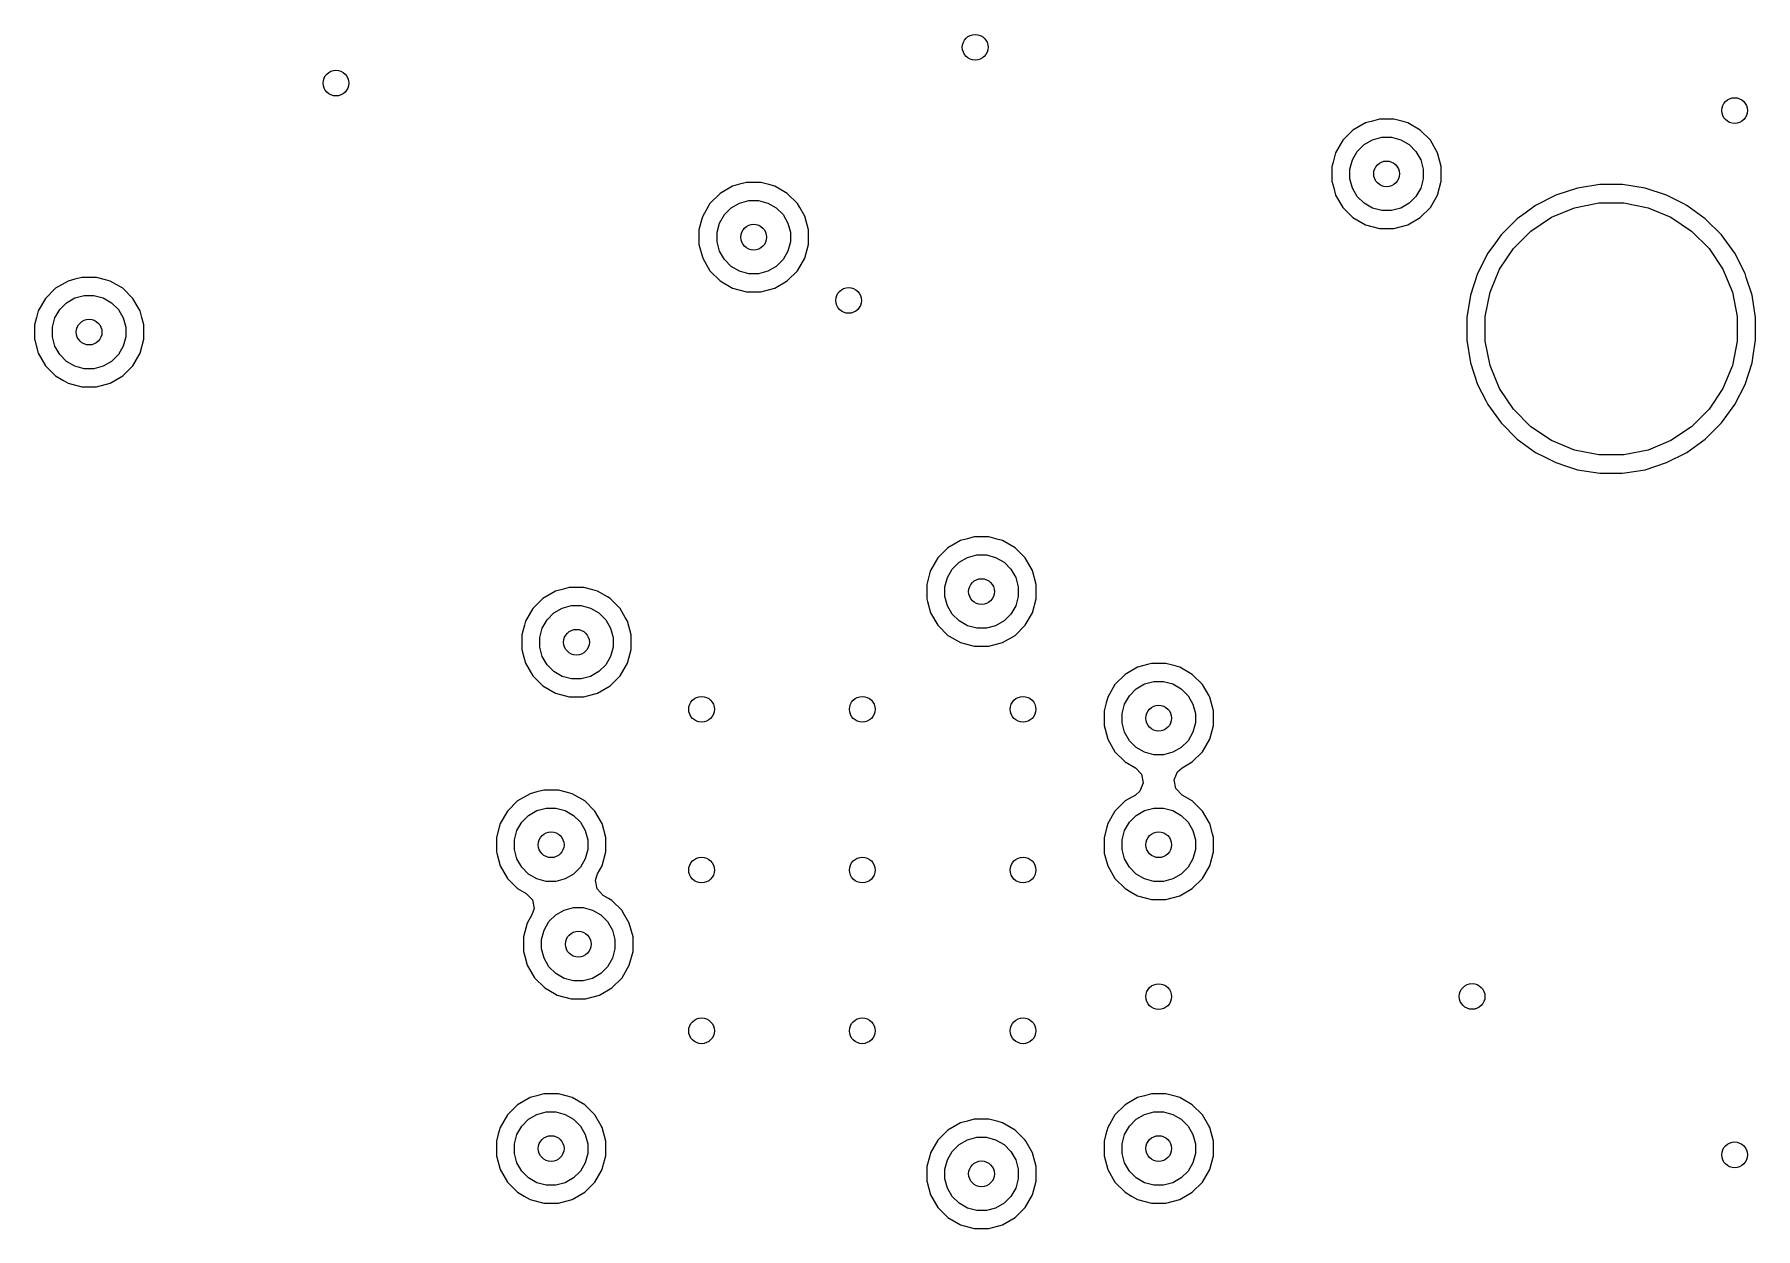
# Model space of a CAD drawing. Header units: inches. Extents: x 5.14 to 7.42, y -4.57 to -3.18.
# Drawn here: x 5.752 to 6.288, y -3.985 to -3.614 of the extents above; entities that cross this region are included whole.
import ezdxf

# ---------------------------------------------------------------- set-up
doc = ezdxf.new("R2010")
doc.units = ezdxf.units.IN
doc.header["$MEASUREMENT"] = 0
doc.layers.add('In1.Cu', color=91, linetype='CONTINUOUS', true_color=0x7fc87f)

msp = doc.modelspace()

# ---------------------------------------------------------------- linework, layer by layer
at = {"layer": 'In1.Cu', "linetype": 'CONTINUOUS'}
for p, q in [((6.17052, -3.64013), (6.16835, -3.64071)), ((6.175, -3.64013), (6.17052, -3.64013)), ((6.17788, -3.6409), (6.175, -3.64013)), ((6.16231, -3.64353), (6.15914, -3.6467)), ((6.16619, -3.64129), (6.16231, -3.64353)), ((6.16231, -3.64353), (6.16231, -3.64353)), ((6.16835, -3.64071), (6.16619, -3.64129)), ((6.16619, -3.64129), (6.16619, -3.64129)), ((6.17933, -3.64129), (6.17788, -3.6409)), ((6.18321, -3.64353), (6.17933, -3.64129)), ((6.17933, -3.64129), (6.17933, -3.64129)), ((6.18638, -3.6467), (6.18321, -3.64353)), ((6.18321, -3.64353), (6.18321, -3.64353)), ((6.1569, -3.65058), (6.15612, -3.65346)), ((6.15914, -3.6467), (6.1569, -3.65058)), ((6.1569, -3.65058), (6.1569, -3.65058)), ((6.15914, -3.6467), (6.15914, -3.6467)), ((6.16213, -3.65274), (6.16363, -3.65014)), ((6.16363, -3.65014), (6.16576, -3.64802)), ((6.16576, -3.64802), (6.16836, -3.64652)), ((6.16836, -3.64652), (6.17126, -3.64574)), ((6.17126, -3.64574), (6.17426, -3.64574)), ((6.17426, -3.64574), (6.17716, -3.64652)), ((6.17716, -3.64652), (6.17976, -3.64802)), ((6.17976, -3.64802), (6.18188, -3.65014)), ((6.18188, -3.65014), (6.18338, -3.65274)), ((6.18862, -3.65058), (6.18638, -3.6467)), ((6.18638, -3.6467), (6.18638, -3.6467)), ((6.18978, -3.6549), (6.18862, -3.65058)), ((6.18862, -3.65058), (6.18862, -3.65058)), ((6.15612, -3.65346), (6.15574, -3.6549)), ((6.15574, -3.6549), (6.15574, -3.65939)), ((6.16135, -3.65564), (6.16213, -3.65274)), ((6.16135, -3.65865), (6.16135, -3.65564)), ((6.18338, -3.65274), (6.18416, -3.65564)), ((6.18416, -3.65564), (6.18416, -3.65865)), ((6.18978, -3.65939), (6.18978, -3.6549)), ((5.96934, -3.66097), (5.96546, -3.66321)), ((5.9715, -3.66039), (5.96934, -3.66097)), ((5.96934, -3.66097), (5.96934, -3.66097)), ((5.97367, -3.65981), (5.9715, -3.66039)), ((5.97815, -3.65981), (5.97367, -3.65981)), ((5.98066, -3.66048), (5.97815, -3.65981)), ((5.98248, -3.66097), (5.98066, -3.66048)), ((5.98636, -3.66321), (5.98248, -3.66097)), ((5.98248, -3.66097), (5.98248, -3.66097)), ((6.15574, -3.65939), (6.1563, -3.66148)), ((6.1563, -3.66148), (6.1569, -3.66372)), ((6.16213, -3.66155), (6.16135, -3.65865)), ((6.16363, -3.66415), (6.16213, -3.66155)), ((6.18338, -3.66155), (6.18188, -3.66415)), ((6.18416, -3.65865), (6.18338, -3.66155)), ((6.18862, -3.66372), (6.18978, -3.65939)), ((6.23213, -3.66159), (6.22541, -3.66377)), ((6.2391, -3.66048), (6.23213, -3.66159)), ((6.23911, -3.66048), (6.2391, -3.66048)), ((6.24617, -3.66048), (6.23911, -3.66048)), ((6.25315, -3.66159), (6.24617, -3.66048)), ((6.24617, -3.66048), (6.24617, -3.66048)), ((6.25987, -3.66377), (6.25315, -3.66159)), ((5.96229, -3.66638), (5.96005, -3.67026)), ((5.96546, -3.66321), (5.96229, -3.66638)), ((5.96229, -3.66638), (5.96229, -3.66638)), ((5.96546, -3.66321), (5.96546, -3.66321)), ((5.9689, -3.66771), (5.9715, -3.66621)), ((5.9715, -3.66621), (5.9744, -3.66543)), ((5.9744, -3.66543), (5.97741, -3.66543)), ((5.97741, -3.66543), (5.98031, -3.66621)), ((5.98031, -3.66621), (5.98291, -3.66771)), ((5.98952, -3.66638), (5.98636, -3.66321)), ((5.98636, -3.66321), (5.98636, -3.66321)), ((5.99023, -3.6676), (5.98952, -3.66638)), ((5.98952, -3.66638), (5.98952, -3.66638)), ((6.1569, -3.66372), (6.1569, -3.66372)), ((6.1569, -3.66372), (6.15914, -3.6676)), ((6.16576, -3.66627), (6.16363, -3.66415)), ((6.16836, -3.66777), (6.16576, -3.66627)), ((6.17976, -3.66627), (6.17716, -3.66777)), ((6.18188, -3.66415), (6.17976, -3.66627)), ((6.18638, -3.6676), (6.18862, -3.66372)), ((6.21911, -3.66698), (6.21585, -3.66935)), ((6.22541, -3.66377), (6.21911, -3.66698)), ((6.23121, -3.6677), (6.23878, -3.66619)), ((6.23878, -3.66619), (6.2465, -3.66619)), ((6.2465, -3.66619), (6.25407, -3.6677)), ((6.26499, -3.66638), (6.25987, -3.66377)), ((6.26617, -3.66698), (6.26499, -3.66638)), ((6.27188, -3.67113), (6.26617, -3.66698)), ((5.95981, -3.67113), (5.95889, -3.67459)), ((5.96005, -3.67026), (5.95981, -3.67113)), ((5.96005, -3.67026), (5.96005, -3.67026)), ((5.96528, -3.67243), (5.96678, -3.66983)), ((5.96678, -3.66983), (5.9689, -3.66771)), ((5.98291, -3.66771), (5.98503, -3.66983)), ((5.98503, -3.66983), (5.98653, -3.67243)), ((5.99177, -3.67026), (5.99023, -3.6676)), ((5.99293, -3.67459), (5.99177, -3.67026)), ((6.15914, -3.6676), (6.15914, -3.6676)), ((6.15914, -3.6676), (6.15914, -3.6676)), ((6.15914, -3.6676), (6.16231, -3.67076)), ((6.16231, -3.67076), (6.16231, -3.67076)), ((6.16231, -3.67076), (6.16231, -3.67076)), ((6.16231, -3.67076), (6.16619, -3.67301)), ((6.17126, -3.66855), (6.16836, -3.66777)), ((6.17426, -3.66855), (6.17126, -3.66855)), ((6.17716, -3.66777), (6.17426, -3.66855)), ((6.17933, -3.67301), (6.18321, -3.67076)), ((6.18321, -3.67076), (6.18638, -3.6676)), ((6.21339, -3.67113), (6.2084, -3.67613)), ((6.21585, -3.66935), (6.21339, -3.67113)), ((6.21339, -3.67113), (6.21339, -3.67113)), ((6.21339, -3.67113), (6.21339, -3.67113)), ((6.21766, -3.67494), (6.22408, -3.67065)), ((6.22408, -3.67065), (6.23121, -3.6677)), ((6.25407, -3.6677), (6.2612, -3.67065)), ((6.2612, -3.67065), (6.26761, -3.67494)), ((6.27688, -3.67613), (6.27188, -3.67113)), ((5.95889, -3.67459), (5.95889, -3.67907)), ((5.9645, -3.67533), (5.96528, -3.67243)), ((5.9645, -3.67833), (5.9645, -3.67533)), ((5.98653, -3.67243), (5.98731, -3.67533)), ((5.98731, -3.67533), (5.98731, -3.67833)), ((5.99293, -3.67907), (5.99293, -3.67459)), ((6.16619, -3.67301), (6.16619, -3.67301)), ((6.16619, -3.67301), (6.17052, -3.67417)), ((6.17052, -3.67417), (6.17052, -3.67417)), ((6.17052, -3.67417), (6.175, -3.67417)), ((6.175, -3.67417), (6.17933, -3.67301)), ((6.175, -3.67417), (6.175, -3.67417)), ((6.2084, -3.67613), (6.20661, -3.67859)), ((6.2084, -3.67613), (6.2084, -3.67613)), ((6.2084, -3.67613), (6.2084, -3.67613)), ((6.2122, -3.6804), (6.21766, -3.67494)), ((6.26761, -3.67494), (6.27307, -3.6804)), ((6.28103, -3.68185), (6.27688, -3.67613)), ((5.95889, -3.67907), (5.95917, -3.68013)), ((5.95917, -3.68013), (5.96005, -3.6834)), ((5.96528, -3.68123), (5.9645, -3.67833)), ((5.96678, -3.68383), (5.96528, -3.68123)), ((5.98653, -3.68123), (5.98503, -3.68383)), ((5.98731, -3.67833), (5.98653, -3.68123)), ((5.99177, -3.6834), (5.99293, -3.67907)), ((6.20424, -3.68185), (6.20104, -3.68814)), ((6.20661, -3.67859), (6.20424, -3.68185)), ((6.20792, -3.68682), (6.2122, -3.6804)), ((6.27307, -3.6804), (6.27736, -3.68682)), ((6.28424, -3.68814), (6.28103, -3.68185)), ((5.96005, -3.6834), (5.96005, -3.6834)), ((5.96005, -3.6834), (5.96229, -3.68728)), ((5.96229, -3.68728), (5.96229, -3.68728)), ((5.96229, -3.68728), (5.96229, -3.68728)), ((5.96229, -3.68728), (5.96546, -3.69045)), ((5.9689, -3.68595), (5.96678, -3.68383)), ((5.9715, -3.68746), (5.9689, -3.68595)), ((5.9744, -3.68823), (5.9715, -3.68746)), ((5.97741, -3.68823), (5.9744, -3.68823)), ((5.98031, -3.68746), (5.97741, -3.68823)), ((5.98291, -3.68595), (5.98031, -3.68746)), ((5.98503, -3.68383), (5.98291, -3.68595)), ((5.98636, -3.69045), (5.98952, -3.68728)), ((5.98952, -3.68728), (5.99177, -3.6834)), ((6.20104, -3.68814), (6.19885, -3.69486)), ((6.20496, -3.69395), (6.20792, -3.68682)), ((6.27736, -3.68682), (6.28031, -3.69395)), ((6.28463, -3.68934), (6.28424, -3.68814)), ((6.28424, -3.68814), (6.28424, -3.68814)), ((6.28424, -3.68814), (6.28424, -3.68814)), ((5.75876, -3.69274), (5.75559, -3.69591)), ((5.76264, -3.6905), (5.75876, -3.69274)), ((5.75876, -3.69274), (5.75876, -3.69274)), ((5.76481, -3.68992), (5.76264, -3.6905)), ((5.76264, -3.6905), (5.76264, -3.6905)), ((5.76697, -3.68934), (5.76481, -3.68992)), ((5.77145, -3.68934), (5.76697, -3.68934)), ((5.77434, -3.69011), (5.77145, -3.68934)), ((5.77578, -3.6905), (5.77434, -3.69011)), ((5.77966, -3.69274), (5.77578, -3.6905)), ((5.77578, -3.6905), (5.77578, -3.6905)), ((5.78283, -3.69591), (5.77966, -3.69274)), ((5.77966, -3.69274), (5.77966, -3.69274)), ((5.96546, -3.69045), (5.96546, -3.69045)), ((5.96546, -3.69045), (5.96546, -3.69045)), ((5.96546, -3.69045), (5.96934, -3.69269)), ((5.96934, -3.69269), (5.96934, -3.69269)), ((5.96934, -3.69269), (5.97367, -3.69385)), ((5.97815, -3.69385), (5.98248, -3.69269)), ((5.98248, -3.69269), (5.98636, -3.69045)), ((6.28642, -3.69486), (6.28463, -3.68934)), ((5.75559, -3.69591), (5.75335, -3.69979)), ((5.75559, -3.69591), (5.75559, -3.69591)), ((5.76009, -3.69936), (5.76221, -3.69723)), ((5.76221, -3.69723), (5.76481, -3.69573)), ((5.76481, -3.69573), (5.76771, -3.69496)), ((5.76771, -3.69496), (5.77071, -3.69496)), ((5.77071, -3.69496), (5.77361, -3.69573)), ((5.77361, -3.69573), (5.77621, -3.69723)), ((5.77621, -3.69723), (5.77834, -3.69936)), ((5.78454, -3.69887), (5.78283, -3.69591)), ((5.78283, -3.69591), (5.78283, -3.69591)), ((5.78507, -3.69979), (5.78454, -3.69887)), ((5.97367, -3.69385), (5.97367, -3.69385)), ((5.97367, -3.69385), (5.97815, -3.69385)), ((5.97815, -3.69385), (5.97815, -3.69385)), ((6.19885, -3.69486), (6.19775, -3.70184)), ((6.20346, -3.70152), (6.20496, -3.69395)), ((6.28031, -3.69395), (6.28182, -3.70152)), ((6.28753, -3.70184), (6.28642, -3.69486)), ((5.7528, -3.70184), (5.75219, -3.70412)), ((5.75219, -3.70412), (5.75219, -3.7086)), ((5.75335, -3.69979), (5.7528, -3.70184)), ((5.75335, -3.69979), (5.75335, -3.69979)), ((5.75781, -3.70486), (5.75859, -3.70196)), ((5.75859, -3.70196), (5.76009, -3.69936)), ((5.77834, -3.69936), (5.77984, -3.70196)), ((5.77984, -3.70196), (5.78061, -3.70486)), ((5.78562, -3.70184), (5.78507, -3.69979)), ((5.78623, -3.70412), (5.78562, -3.70184)), ((5.78623, -3.7086), (5.78623, -3.70412)), ((6.19775, -3.70184), (6.19775, -3.70891)), ((6.20346, -3.70923), (6.20346, -3.70152)), ((6.28182, -3.70152), (6.28182, -3.70923)), ((6.28753, -3.70891), (6.28753, -3.70184)), ((5.75219, -3.7086), (5.75228, -3.70891)), ((5.75228, -3.70891), (5.75335, -3.71293)), ((5.75781, -3.70786), (5.75781, -3.70486)), ((5.75859, -3.71076), (5.75781, -3.70786)), ((5.78061, -3.70786), (5.77984, -3.71076)), ((5.78061, -3.70486), (5.78061, -3.70786)), ((5.78507, -3.71293), (5.78623, -3.7086)), ((6.19775, -3.70891), (6.19885, -3.71589)), ((6.20496, -3.7168), (6.20346, -3.70923)), ((6.28182, -3.70923), (6.28031, -3.7168)), ((6.28677, -3.71369), (6.28753, -3.70891)), ((5.75335, -3.71293), (5.75335, -3.71293)), ((5.75335, -3.71293), (5.75559, -3.71681)), ((5.76009, -3.71336), (5.75859, -3.71076)), ((5.76221, -3.71548), (5.76009, -3.71336)), ((5.77834, -3.71336), (5.77621, -3.71548)), ((5.77984, -3.71076), (5.77834, -3.71336)), ((5.78283, -3.71681), (5.78507, -3.71293)), ((6.28642, -3.71589), (6.28677, -3.71369)), ((5.75559, -3.71681), (5.75559, -3.71681)), ((5.75559, -3.71681), (5.75559, -3.71681)), ((5.75559, -3.71681), (5.75876, -3.71998)), ((5.75876, -3.71998), (5.75876, -3.71998)), ((5.75876, -3.71998), (5.75876, -3.71998)), ((5.75876, -3.71998), (5.76126, -3.72142)), ((5.76481, -3.71698), (5.76221, -3.71548)), ((5.76771, -3.71776), (5.76481, -3.71698)), ((5.77071, -3.71776), (5.76771, -3.71776)), ((5.77361, -3.71698), (5.77071, -3.71776)), ((5.77621, -3.71548), (5.77361, -3.71698)), ((5.77578, -3.72222), (5.77966, -3.71998)), ((5.77966, -3.71998), (5.78283, -3.71681)), ((6.19885, -3.71589), (6.20104, -3.72261)), ((6.20792, -3.72393), (6.20496, -3.7168)), ((6.28031, -3.7168), (6.27736, -3.72393)), ((6.28424, -3.72261), (6.28642, -3.71589)), ((5.76126, -3.72142), (5.76264, -3.72222)), ((5.76264, -3.72222), (5.76697, -3.72338)), ((5.76697, -3.72338), (5.76697, -3.72338)), ((5.76697, -3.72338), (5.77145, -3.72338)), ((5.77145, -3.72338), (5.77578, -3.72222)), ((5.77145, -3.72338), (5.77145, -3.72338)), ((6.20104, -3.72261), (6.20372, -3.72787)), ((6.2122, -3.73035), (6.20792, -3.72393)), ((6.27736, -3.72393), (6.27307, -3.73035)), ((6.28103, -3.7289), (6.28424, -3.72261)), ((6.20372, -3.72787), (6.20424, -3.7289)), ((6.20424, -3.7289), (6.2084, -3.73462)), ((6.21766, -3.73581), (6.2122, -3.73035)), ((6.27307, -3.73035), (6.26761, -3.73581)), ((6.27688, -3.73462), (6.28103, -3.7289)), ((6.2084, -3.73462), (6.21339, -3.73961)), ((6.22408, -3.7401), (6.21766, -3.73581)), ((6.26761, -3.73581), (6.2612, -3.7401)), ((6.27188, -3.73961), (6.27688, -3.73462)), ((6.21339, -3.73961), (6.21911, -3.74377)), ((6.23121, -3.74305), (6.22408, -3.7401)), ((6.2612, -3.7401), (6.25407, -3.74305)), ((6.26617, -3.74377), (6.27188, -3.73961)), ((6.21911, -3.74377), (6.22183, -3.74515)), ((6.22183, -3.74515), (6.22541, -3.74697)), ((6.22541, -3.74697), (6.22541, -3.74697)), ((6.22541, -3.74697), (6.22541, -3.74697)), ((6.22541, -3.74697), (6.22901, -3.74815)), ((6.23878, -3.74455), (6.23121, -3.74305)), ((6.2465, -3.74455), (6.23878, -3.74455)), ((6.25407, -3.74305), (6.2465, -3.74455)), ((6.25315, -3.74916), (6.25987, -3.74697)), ((6.25987, -3.74697), (6.26617, -3.74377)), ((6.22901, -3.74815), (6.23213, -3.74916)), ((6.23213, -3.74916), (6.2391, -3.75026)), ((6.2391, -3.75026), (6.23911, -3.75026)), ((6.23911, -3.75026), (6.24617, -3.75026)), ((6.24617, -3.75026), (6.24685, -3.75016)), ((6.24685, -3.75016), (6.25315, -3.74916)), ((6.03632, -3.77345), (6.03315, -3.77662)), ((6.0402, -3.77121), (6.03632, -3.77345)), ((6.03632, -3.77345), (6.03632, -3.77345)), ((6.04237, -3.77063), (6.0402, -3.77121)), ((6.0402, -3.77121), (6.0402, -3.77121)), ((6.04453, -3.77005), (6.04237, -3.77063)), ((6.04901, -3.77005), (6.04453, -3.77005)), ((6.0519, -3.77082), (6.04901, -3.77005)), ((6.05334, -3.77121), (6.0519, -3.77082)), ((6.05722, -3.77345), (6.05334, -3.77121)), ((6.05334, -3.77121), (6.05334, -3.77121)), ((6.06039, -3.77662), (6.05722, -3.77345)), ((6.05722, -3.77345), (6.05722, -3.77345)), ((6.03315, -3.77662), (6.03091, -3.7805)), ((6.03315, -3.77662), (6.03315, -3.77662)), ((6.03765, -3.78007), (6.03977, -3.77794)), ((6.03977, -3.77794), (6.04237, -3.77644)), ((6.04237, -3.77644), (6.04527, -3.77567)), ((6.04527, -3.77567), (6.04827, -3.77567)), ((6.04827, -3.77567), (6.05117, -3.77644)), ((6.05117, -3.77644), (6.05377, -3.77794)), ((6.05377, -3.77794), (6.0559, -3.78007)), ((6.06263, -3.7805), (6.06039, -3.77662)), ((6.06039, -3.77662), (6.06039, -3.77662)), ((6.03063, -3.78155), (6.02975, -3.78483)), ((6.03091, -3.7805), (6.03063, -3.78155)), ((6.03091, -3.7805), (6.03091, -3.7805)), ((6.03537, -3.78557), (6.03615, -3.78267)), ((6.03615, -3.78267), (6.03765, -3.78007)), ((6.0559, -3.78007), (6.0574, -3.78267)), ((6.0574, -3.78267), (6.05817, -3.78557)), ((6.06379, -3.78483), (6.06263, -3.7805)), ((6.06263, -3.7805), (6.06263, -3.7805)), ((5.91034, -3.7892), (5.90717, -3.79236)), ((5.91422, -3.78696), (5.91034, -3.7892)), ((5.91034, -3.7892), (5.91034, -3.7892)), ((5.91638, -3.78638), (5.91422, -3.78696)), ((5.91422, -3.78696), (5.91422, -3.78696)), ((5.91855, -3.7858), (5.91638, -3.78638)), ((5.92303, -3.7858), (5.91855, -3.7858)), ((5.92591, -3.78657), (5.92303, -3.7858)), ((5.92736, -3.78696), (5.92591, -3.78657)), ((5.93044, -3.78873), (5.92736, -3.78696)), ((5.92736, -3.78696), (5.92736, -3.78696)), ((5.93124, -3.7892), (5.93044, -3.78873)), ((5.93044, -3.78873), (5.93044, -3.78873)), ((5.93441, -3.79236), (5.93124, -3.7892)), ((5.93124, -3.7892), (5.93124, -3.7892)), ((6.02975, -3.78483), (6.02975, -3.78931)), ((6.02975, -3.78931), (6.02999, -3.79018)), ((6.03537, -3.78857), (6.03537, -3.78557)), ((6.03615, -3.79147), (6.03537, -3.78857)), ((6.05817, -3.78857), (6.0574, -3.79147)), ((6.05817, -3.78557), (6.05817, -3.78857)), ((6.06263, -3.79364), (6.06379, -3.78931)), ((6.06379, -3.78931), (6.06379, -3.78483)), ((5.90717, -3.79236), (5.90493, -3.79625)), ((5.90717, -3.79236), (5.90717, -3.79236)), ((5.91166, -3.79581), (5.91379, -3.79369)), ((5.91379, -3.79369), (5.91639, -3.79219)), ((5.91639, -3.79219), (5.91929, -3.79141)), ((5.91929, -3.79141), (5.92229, -3.79141)), ((5.92229, -3.79141), (5.92519, -3.79219)), ((5.92519, -3.79219), (5.92779, -3.79369)), ((5.92779, -3.79369), (5.92991, -3.79581)), ((5.93598, -3.79509), (5.93441, -3.79236)), ((5.93441, -3.79236), (5.93441, -3.79236)), ((5.93665, -3.79625), (5.93598, -3.79509)), ((6.02999, -3.79018), (6.03091, -3.79364)), ((6.03091, -3.79364), (6.03091, -3.79364)), ((6.03091, -3.79364), (6.03315, -3.79752)), ((6.03765, -3.79407), (6.03615, -3.79147)), ((6.03977, -3.79619), (6.03765, -3.79407)), ((6.0559, -3.79407), (6.05377, -3.79619)), ((6.0574, -3.79147), (6.0559, -3.79407)), ((6.06039, -3.79752), (6.06263, -3.79364)), ((5.90459, -3.79752), (5.90377, -3.80057)), ((5.90377, -3.80057), (5.90377, -3.80506)), ((5.90493, -3.79625), (5.90459, -3.79752)), ((5.90493, -3.79625), (5.90493, -3.79625)), ((5.90939, -3.80131), (5.91016, -3.79841)), ((5.91016, -3.79841), (5.91166, -3.79581)), ((5.92991, -3.79581), (5.93141, -3.79841)), ((5.93141, -3.79841), (5.93219, -3.80131)), ((5.93781, -3.80057), (5.93665, -3.79625)), ((5.93781, -3.80506), (5.93781, -3.80057)), ((6.03315, -3.79752), (6.03315, -3.79752)), ((6.03315, -3.79752), (6.03315, -3.79752)), ((6.03315, -3.79752), (6.03632, -3.80069)), ((6.03632, -3.80069), (6.03632, -3.80069)), ((6.03632, -3.80069), (6.03632, -3.80069)), ((6.03632, -3.80069), (6.03667, -3.80089)), ((6.04237, -3.79769), (6.03977, -3.79619)), ((6.04527, -3.79847), (6.04237, -3.79769)), ((6.04827, -3.79847), (6.04527, -3.79847)), ((6.05117, -3.79769), (6.04827, -3.79847)), ((6.05377, -3.79619), (6.05117, -3.79769)), ((6.05334, -3.80293), (6.05722, -3.80069)), ((6.05722, -3.80069), (6.06039, -3.79752)), ((5.90377, -3.80506), (5.90442, -3.80749)), ((5.90939, -3.80432), (5.90939, -3.80131)), ((5.91016, -3.80722), (5.90939, -3.80432)), ((5.93219, -3.80432), (5.93141, -3.80722)), ((5.93219, -3.80131), (5.93219, -3.80432)), ((5.93665, -3.80938), (5.93781, -3.80506)), ((6.03667, -3.80089), (6.0402, -3.80293)), ((6.0402, -3.80293), (6.04453, -3.80409)), ((6.04453, -3.80409), (6.04453, -3.80409)), ((6.04453, -3.80409), (6.04901, -3.80409)), ((6.04901, -3.80409), (6.05334, -3.80293)), ((6.04901, -3.80409), (6.04901, -3.80409)), ((5.90442, -3.80749), (5.90493, -3.80938)), ((5.90493, -3.80938), (5.90493, -3.80938)), ((5.90493, -3.80938), (5.90717, -3.81326)), ((5.91166, -3.80982), (5.91016, -3.80722)), ((5.91379, -3.81194), (5.91166, -3.80982)), ((5.92991, -3.80982), (5.92779, -3.81194)), ((5.93141, -3.80722), (5.92991, -3.80982)), ((5.93441, -3.81327), (5.93665, -3.80938)), ((6.09532, -3.81058), (6.09144, -3.81282)), ((6.09836, -3.80976), (6.09532, -3.81058)), ((6.09532, -3.81058), (6.09532, -3.81058)), ((6.09965, -3.80942), (6.09836, -3.80976)), ((6.10413, -3.80942), (6.09965, -3.80942)), ((6.10702, -3.81019), (6.10413, -3.80942)), ((6.10846, -3.81058), (6.10702, -3.81019)), ((6.11234, -3.81282), (6.10846, -3.81058)), ((6.10846, -3.81058), (6.10846, -3.81058)), ((5.90717, -3.81326), (5.90717, -3.81327)), ((5.90717, -3.81327), (5.90717, -3.81327)), ((5.90717, -3.81327), (5.91034, -3.81643)), ((5.91034, -3.81643), (5.91034, -3.81643)), ((5.91034, -3.81643), (5.91034, -3.81643)), ((5.91034, -3.81643), (5.91422, -3.81867)), ((5.91639, -3.81344), (5.91379, -3.81194)), ((5.91929, -3.81422), (5.91639, -3.81344)), ((5.92229, -3.81422), (5.91929, -3.81422)), ((5.92519, -3.81344), (5.92229, -3.81422)), ((5.92779, -3.81194), (5.92519, -3.81344)), ((5.92736, -3.81867), (5.93124, -3.81643)), ((5.93124, -3.81643), (5.93441, -3.81327)), ((6.08827, -3.81599), (6.08603, -3.81987)), ((6.09144, -3.81282), (6.08827, -3.81599)), ((6.08827, -3.81599), (6.08827, -3.81599)), ((6.09144, -3.81282), (6.09144, -3.81282)), ((6.09489, -3.81731), (6.09749, -3.81581)), ((6.09749, -3.81581), (6.10039, -3.81504)), ((6.10039, -3.81504), (6.10339, -3.81504)), ((6.10339, -3.81504), (6.10629, -3.81581)), ((6.10629, -3.81581), (6.10889, -3.81731)), ((6.11551, -3.81599), (6.11234, -3.81282)), ((6.11234, -3.81282), (6.11234, -3.81282)), ((6.11755, -3.81953), (6.11551, -3.81599)), ((6.11551, -3.81599), (6.11551, -3.81599)), ((5.91422, -3.81867), (5.91422, -3.81867)), ((5.91422, -3.81867), (5.91855, -3.81983)), ((5.91855, -3.81983), (5.91855, -3.81983)), ((5.91855, -3.81983), (5.92303, -3.81983)), ((5.92303, -3.81983), (5.92736, -3.81867)), ((5.92303, -3.81983), (5.92303, -3.81983)), ((6.08555, -3.82168), (6.08487, -3.8242)), ((6.08603, -3.81987), (6.08555, -3.82168)), ((6.08603, -3.81987), (6.08603, -3.81987)), ((6.09049, -3.82494), (6.09127, -3.82204)), ((6.09127, -3.82204), (6.09277, -3.81944)), ((6.09277, -3.81944), (6.09489, -3.81731)), ((6.10889, -3.81731), (6.11101, -3.81944)), ((6.11101, -3.81944), (6.11251, -3.82204)), ((6.11251, -3.82204), (6.11329, -3.82494)), ((6.11775, -3.81987), (6.11755, -3.81953)), ((6.11891, -3.8242), (6.11775, -3.81987)), ((6.08487, -3.8242), (6.08487, -3.82868)), ((6.09049, -3.82794), (6.09049, -3.82494)), ((6.11329, -3.82494), (6.11329, -3.82794)), ((6.11891, -3.82868), (6.11891, -3.8242)), ((6.08487, -3.82868), (6.08519, -3.82989)), ((6.08519, -3.82989), (6.08603, -3.83301)), ((6.09127, -3.83084), (6.09049, -3.82794)), ((6.09277, -3.83344), (6.09127, -3.83084)), ((6.11251, -3.83084), (6.11101, -3.83344)), ((6.11329, -3.82794), (6.11251, -3.83084)), ((6.11775, -3.83301), (6.11891, -3.82868)), ((6.08603, -3.83301), (6.08603, -3.83301)), ((6.08603, -3.83301), (6.08827, -3.83689)), ((6.08827, -3.83689), (6.08827, -3.83689)), ((6.08827, -3.83689), (6.08827, -3.83689)), ((6.08827, -3.83689), (6.09144, -3.84006)), ((6.09489, -3.83556), (6.09277, -3.83344)), ((6.09749, -3.83706), (6.09489, -3.83556)), ((6.10039, -3.83784), (6.09749, -3.83706)), ((6.10339, -3.83784), (6.10039, -3.83784)), ((6.10629, -3.83706), (6.10339, -3.83784)), ((6.10889, -3.83556), (6.10629, -3.83706)), ((6.11101, -3.83344), (6.10889, -3.83556)), ((6.11234, -3.84006), (6.11551, -3.83689)), ((6.11551, -3.83689), (6.11775, -3.83301)), ((6.09144, -3.84006), (6.09462, -3.84189)), ((6.09462, -3.84189), (6.09652, -3.84388)), ((6.10674, -3.84566), (6.10776, -3.8431)), ((6.10776, -3.8431), (6.10916, -3.84189)), ((6.10916, -3.84189), (6.11234, -3.84006)), ((5.91067, -3.84879), (5.90851, -3.84937)), ((5.91515, -3.84879), (5.91067, -3.84879)), ((5.91804, -3.84956), (5.91515, -3.84879)), ((6.09704, -3.84659), (6.09602, -3.84914)), ((6.09652, -3.84388), (6.09704, -3.84659)), ((6.10726, -3.84836), (6.10674, -3.84566)), ((6.10916, -3.85035), (6.10726, -3.84836)), ((5.90246, -3.85219), (5.89929, -3.85536)), ((5.90634, -3.84995), (5.90246, -3.85219)), ((5.90246, -3.85219), (5.90246, -3.85219)), ((5.90851, -3.84937), (5.90634, -3.84995)), ((5.90634, -3.84995), (5.90634, -3.84995)), ((5.90851, -3.85518), (5.91141, -3.85441)), ((5.91141, -3.85441), (5.91441, -3.85441)), ((5.91441, -3.85441), (5.91731, -3.85518)), ((5.91948, -3.84995), (5.91804, -3.84956)), ((5.92336, -3.85219), (5.91948, -3.84995)), ((5.91948, -3.84995), (5.91948, -3.84995)), ((5.92653, -3.85536), (5.92336, -3.85219)), ((5.92336, -3.85219), (5.92336, -3.85219)), ((6.09144, -3.85219), (6.08827, -3.85536)), ((6.09462, -3.85035), (6.09144, -3.85219)), ((6.09144, -3.85219), (6.09144, -3.85219)), ((6.09602, -3.84914), (6.09462, -3.85035)), ((6.09749, -3.85518), (6.10039, -3.85441)), ((6.10039, -3.85441), (6.10339, -3.85441)), ((6.10339, -3.85441), (6.10629, -3.85518)), ((6.11234, -3.85219), (6.10916, -3.85035)), ((6.11551, -3.85536), (6.11234, -3.85219)), ((6.11234, -3.85219), (6.11234, -3.85219)), ((5.89705, -3.85924), (5.89677, -3.86029)), ((5.89929, -3.85536), (5.89705, -3.85924)), ((5.89705, -3.85924), (5.89705, -3.85924)), ((5.89929, -3.85536), (5.89929, -3.85536)), ((5.90229, -3.86141), (5.90379, -3.85881)), ((5.90379, -3.85881), (5.90591, -3.85668)), ((5.90591, -3.85668), (5.90851, -3.85518)), ((5.91731, -3.85518), (5.91991, -3.85668)), ((5.91991, -3.85668), (5.92204, -3.85881)), ((5.92204, -3.85881), (5.92354, -3.86141)), ((5.92855, -3.85886), (5.92653, -3.85536)), ((5.92653, -3.85536), (5.92653, -3.85536)), ((5.92877, -3.85924), (5.92855, -3.85886)), ((5.92993, -3.86357), (5.92877, -3.85924)), ((6.08603, -3.85924), (6.08575, -3.86029)), ((6.08827, -3.85536), (6.08603, -3.85924)), ((6.08603, -3.85924), (6.08603, -3.85924)), ((6.08827, -3.85536), (6.08827, -3.85536)), ((6.09127, -3.86141), (6.09277, -3.85881)), ((6.09277, -3.85881), (6.09489, -3.85668)), ((6.09489, -3.85668), (6.09749, -3.85518)), ((6.10629, -3.85518), (6.10889, -3.85668)), ((6.10889, -3.85668), (6.11101, -3.85881)), ((6.11101, -3.85881), (6.11251, -3.86141)), ((6.11753, -3.85886), (6.11551, -3.85536)), ((6.11551, -3.85536), (6.11551, -3.85536)), ((6.11775, -3.85924), (6.11753, -3.85886)), ((6.1186, -3.86242), (6.11775, -3.85924)), ((5.89677, -3.86029), (5.89589, -3.86357)), ((5.89589, -3.86357), (5.89589, -3.86805)), ((5.90151, -3.86431), (5.90229, -3.86141)), ((5.90151, -3.86731), (5.90151, -3.86431)), ((5.92354, -3.86141), (5.92432, -3.86431)), ((5.92432, -3.86431), (5.92432, -3.86731)), ((5.92993, -3.86805), (5.92993, -3.86357)), ((6.08575, -3.86029), (6.08487, -3.86357)), ((6.08487, -3.86357), (6.08487, -3.86805)), ((6.09049, -3.86431), (6.09127, -3.86141)), ((6.09049, -3.86731), (6.09049, -3.86431)), ((6.11251, -3.86141), (6.11329, -3.86431)), ((6.11329, -3.86431), (6.11329, -3.86731)), ((6.11891, -3.86357), (6.1186, -3.86242)), ((6.11891, -3.86805), (6.11891, -3.86357)), ((5.89589, -3.86805), (5.89598, -3.86838)), ((5.89598, -3.86838), (5.89705, -3.87238)), ((5.90229, -3.87021), (5.90151, -3.86731)), ((5.90379, -3.87281), (5.90229, -3.87021)), ((5.92354, -3.87021), (5.92204, -3.87281)), ((5.92432, -3.86731), (5.92354, -3.87021)), ((5.92877, -3.87238), (5.92993, -3.86805)), ((6.08487, -3.86805), (6.08496, -3.86838)), ((6.08496, -3.86838), (6.08603, -3.87238)), ((6.09127, -3.87021), (6.09049, -3.86731)), ((6.09277, -3.87281), (6.09127, -3.87021)), ((6.11251, -3.87021), (6.11101, -3.87281)), ((6.11329, -3.86731), (6.11251, -3.87021)), ((6.11775, -3.87238), (6.11891, -3.86805)), ((5.89705, -3.87238), (5.89705, -3.87238)), ((5.89705, -3.87238), (5.89929, -3.87626)), ((5.90591, -3.87493), (5.90379, -3.87281)), ((5.90851, -3.87643), (5.90591, -3.87493)), ((5.91991, -3.87493), (5.91731, -3.87643)), ((5.92204, -3.87281), (5.91991, -3.87493)), ((5.92669, -3.87686), (5.92732, -3.87489)), ((5.92732, -3.87489), (5.92877, -3.87238)), ((6.08603, -3.87238), (6.08603, -3.87238)), ((6.08603, -3.87238), (6.08827, -3.87626)), ((6.09489, -3.87493), (6.09277, -3.87281)), ((6.09749, -3.87643), (6.09489, -3.87493)), ((6.10889, -3.87493), (6.10629, -3.87643)), ((6.11101, -3.87281), (6.10889, -3.87493)), ((6.11551, -3.87626), (6.11775, -3.87238)), ((5.89929, -3.87626), (5.89929, -3.87626)), ((5.89929, -3.87626), (5.89929, -3.87626)), ((5.89929, -3.87626), (5.90246, -3.87943)), ((5.90246, -3.87943), (5.90516, -3.88098)), ((5.90516, -3.88098), (5.90706, -3.88297)), ((5.91141, -3.87721), (5.90851, -3.87643)), ((5.91441, -3.87721), (5.91141, -3.87721)), ((5.91731, -3.87643), (5.91441, -3.87721)), ((5.92721, -3.87956), (5.92669, -3.87686)), ((5.92911, -3.88156), (5.92721, -3.87956)), ((6.08827, -3.87626), (6.08827, -3.87626)), ((6.08827, -3.87626), (6.08827, -3.87626)), ((6.08827, -3.87626), (6.09144, -3.87943)), ((6.09144, -3.87943), (6.09144, -3.87943)), ((6.09144, -3.87943), (6.09144, -3.87943)), ((6.09144, -3.87943), (6.09334, -3.88053)), ((6.09334, -3.88053), (6.09532, -3.88167)), ((6.10039, -3.87721), (6.09749, -3.87643)), ((6.10339, -3.87721), (6.10039, -3.87721)), ((6.10629, -3.87643), (6.10339, -3.87721)), ((6.10846, -3.88167), (6.11234, -3.87943)), ((6.11234, -3.87943), (6.11551, -3.87626)), ((5.90758, -3.88568), (5.90695, -3.88765)), ((5.90706, -3.88297), (5.90758, -3.88568)), ((5.91436, -3.88761), (5.91696, -3.88611)), ((5.91696, -3.88611), (5.91986, -3.88533)), ((5.91986, -3.88533), (5.92286, -3.88533)), ((5.92286, -3.88533), (5.92576, -3.88611)), ((5.92576, -3.88611), (5.92836, -3.88761)), ((5.9307, -3.88248), (5.92911, -3.88156)), ((5.93181, -3.88311), (5.9307, -3.88248)), ((5.93498, -3.88628), (5.93181, -3.88311)), ((5.93524, -3.88673), (5.93498, -3.88628)), ((5.93498, -3.88628), (5.93498, -3.88628)), ((6.09532, -3.88167), (6.09965, -3.88283)), ((6.09965, -3.88283), (6.09965, -3.88283)), ((6.09965, -3.88283), (6.10413, -3.88283)), ((6.10413, -3.88283), (6.10846, -3.88167)), ((6.10413, -3.88283), (6.10413, -3.88283)), ((5.9055, -3.89016), (5.90434, -3.89449)), ((5.90695, -3.88765), (5.9055, -3.89016)), ((5.9055, -3.89016), (5.9055, -3.89016)), ((5.91073, -3.89233), (5.91223, -3.88973)), ((5.91223, -3.88973), (5.91436, -3.88761)), ((5.92836, -3.88761), (5.93048, -3.88973)), ((5.93048, -3.88973), (5.93198, -3.89233)), ((5.93722, -3.89016), (5.93524, -3.88673)), ((5.93838, -3.89449), (5.93722, -3.89016)), ((5.90434, -3.89449), (5.90434, -3.89897)), ((5.90996, -3.89523), (5.91073, -3.89233)), ((5.90996, -3.89823), (5.90996, -3.89523)), ((5.93198, -3.89233), (5.93276, -3.89523)), ((5.93276, -3.89523), (5.93276, -3.89823)), ((5.93838, -3.89897), (5.93838, -3.89449)), ((5.90434, -3.89897), (5.90473, -3.90042)), ((5.90473, -3.90042), (5.9055, -3.9033)), ((5.91073, -3.90113), (5.90996, -3.89823)), ((5.91223, -3.90373), (5.91073, -3.90113)), ((5.93198, -3.90113), (5.93048, -3.90373)), ((5.93276, -3.89823), (5.93198, -3.90113)), ((5.93722, -3.9033), (5.93838, -3.89897)), ((5.9055, -3.9033), (5.9055, -3.9033)), ((5.9055, -3.9033), (5.90774, -3.90718)), ((5.90774, -3.90718), (5.90774, -3.90718)), ((5.90774, -3.90718), (5.90774, -3.90718)), ((5.90774, -3.90718), (5.91091, -3.91035)), ((5.91436, -3.90586), (5.91223, -3.90373)), ((5.91696, -3.90736), (5.91436, -3.90586)), ((5.91986, -3.90813), (5.91696, -3.90736)), ((5.92576, -3.90736), (5.92286, -3.90813)), ((5.92836, -3.90586), (5.92576, -3.90736)), ((5.93048, -3.90373), (5.92836, -3.90586)), ((5.93181, -3.91035), (5.93498, -3.90718)), ((5.93498, -3.90718), (5.93722, -3.9033)), ((5.91091, -3.91035), (5.91091, -3.91035)), ((5.91091, -3.91035), (5.91091, -3.91035)), ((5.91091, -3.91035), (5.91391, -3.91208)), ((5.91391, -3.91208), (5.91479, -3.91259)), ((5.91479, -3.91259), (5.91912, -3.91375)), ((5.92286, -3.90813), (5.91986, -3.90813)), ((5.9236, -3.91375), (5.92793, -3.91259)), ((5.92793, -3.91259), (5.93181, -3.91035)), ((5.91912, -3.91375), (5.91912, -3.91375)), ((5.91912, -3.91375), (5.9236, -3.91375)), ((5.9236, -3.91375), (5.9236, -3.91375)), ((5.90634, -3.94444), (5.90246, -3.94668)), ((5.90851, -3.94386), (5.90634, -3.94444)), ((5.90634, -3.94444), (5.90634, -3.94444)), ((5.91067, -3.94328), (5.90851, -3.94386)), ((5.91515, -3.94328), (5.91067, -3.94328)), ((5.91804, -3.94405), (5.91515, -3.94328)), ((5.91948, -3.94444), (5.91804, -3.94405)), ((5.92336, -3.94668), (5.91948, -3.94444)), ((5.91948, -3.94444), (5.91948, -3.94444)), ((6.09532, -3.94444), (6.09144, -3.94668)), ((6.09748, -3.94386), (6.09532, -3.94444)), ((6.09532, -3.94444), (6.09532, -3.94444)), ((6.09965, -3.94328), (6.09748, -3.94386)), ((6.10413, -3.94328), (6.09965, -3.94328)), ((6.10702, -3.94405), (6.10413, -3.94328)), ((6.10846, -3.94444), (6.10702, -3.94405)), ((6.11234, -3.94668), (6.10846, -3.94444)), ((6.10846, -3.94444), (6.10846, -3.94444)), ((5.89929, -3.94985), (5.89705, -3.95373)), ((5.90246, -3.94668), (5.89929, -3.94984)), ((5.89929, -3.94984), (5.89929, -3.94985)), ((5.90246, -3.94668), (5.90246, -3.94668)), ((5.90591, -3.95117), (5.90851, -3.94967)), ((5.90851, -3.94967), (5.91141, -3.94889)), ((5.91141, -3.94889), (5.91441, -3.94889)), ((5.91441, -3.94889), (5.91731, -3.94967)), ((5.91731, -3.94967), (5.91991, -3.95117)), ((5.92653, -3.94984), (5.92336, -3.94668)), ((5.92336, -3.94668), (5.92336, -3.94668)), ((5.92653, -3.94985), (5.92653, -3.94984)), ((5.92848, -3.95322), (5.92653, -3.94985)), ((6.08827, -3.94985), (6.08603, -3.95373)), ((6.09144, -3.94668), (6.08827, -3.94984)), ((6.08827, -3.94984), (6.08827, -3.94985)), ((6.09144, -3.94668), (6.09144, -3.94668)), ((6.09489, -3.95117), (6.09749, -3.94967)), ((6.09749, -3.94967), (6.10039, -3.94889)), ((6.10039, -3.94889), (6.10339, -3.94889)), ((6.10339, -3.94889), (6.10629, -3.94967)), ((6.10629, -3.94967), (6.10889, -3.95117)), ((6.11551, -3.94984), (6.11234, -3.94668)), ((6.11234, -3.94668), (6.11234, -3.94668)), ((6.11551, -3.94985), (6.11551, -3.94984)), ((6.11745, -3.95322), (6.11551, -3.94985)), ((5.89648, -3.95587), (5.89589, -3.95805)), ((5.89705, -3.95373), (5.89648, -3.95587)), ((5.89705, -3.95373), (5.89705, -3.95373)), ((5.90151, -3.95879), (5.90229, -3.95589)), ((5.90229, -3.95589), (5.90379, -3.95329)), ((5.90379, -3.95329), (5.90591, -3.95117)), ((5.91991, -3.95117), (5.92204, -3.95329)), ((5.92204, -3.95329), (5.92354, -3.95589)), ((5.92354, -3.95589), (5.92432, -3.95879)), ((5.92877, -3.95373), (5.92848, -3.95322)), ((5.92993, -3.95805), (5.92877, -3.95373)), ((6.03632, -3.95455), (6.03315, -3.95772)), ((6.0402, -3.95231), (6.03632, -3.95455)), ((6.03632, -3.95455), (6.03632, -3.95455)), ((6.04237, -3.95173), (6.0402, -3.95231)), ((6.0402, -3.95231), (6.0402, -3.95231)), ((6.04453, -3.95115), (6.04237, -3.95173)), ((6.04901, -3.95115), (6.04453, -3.95115)), ((6.0519, -3.95192), (6.04901, -3.95115)), ((6.05334, -3.95231), (6.0519, -3.95192)), ((6.05722, -3.95455), (6.05334, -3.95231)), ((6.05334, -3.95231), (6.05334, -3.95231)), ((6.06039, -3.95772), (6.05722, -3.95455)), ((6.05722, -3.95455), (6.05722, -3.95455)), ((6.08545, -3.95587), (6.08487, -3.95805)), ((6.08603, -3.95373), (6.08545, -3.95587)), ((6.08603, -3.95373), (6.08603, -3.95373)), ((6.09049, -3.95879), (6.09127, -3.95589)), ((6.09127, -3.95589), (6.09277, -3.95329)), ((6.09277, -3.95329), (6.09489, -3.95117)), ((6.10889, -3.95117), (6.11101, -3.95329)), ((6.11101, -3.95329), (6.11251, -3.95589)), ((6.11251, -3.95589), (6.11329, -3.95879)), ((6.11775, -3.95373), (6.11745, -3.95322)), ((6.11891, -3.95805), (6.11775, -3.95373)), ((5.89589, -3.95805), (5.89589, -3.96254)), ((5.90151, -3.9618), (5.90151, -3.95879)), ((5.92432, -3.95879), (5.92432, -3.9618)), ((5.92993, -3.96254), (5.92993, -3.95805)), ((6.03315, -3.95772), (6.03091, -3.9616)), ((6.03315, -3.95772), (6.03315, -3.95772)), ((6.03615, -3.96377), (6.03765, -3.96117)), ((6.03765, -3.96117), (6.03977, -3.95905)), ((6.03977, -3.95905), (6.04237, -3.95754)), ((6.04237, -3.95754), (6.04527, -3.95677)), ((6.04527, -3.95677), (6.04827, -3.95677)), ((6.04827, -3.95677), (6.05117, -3.95754)), ((6.05117, -3.95754), (6.05377, -3.95905)), ((6.05377, -3.95905), (6.0559, -3.96117)), ((6.0559, -3.96117), (6.0574, -3.96377)), ((6.06058, -3.95805), (6.06039, -3.95772)), ((6.06039, -3.95772), (6.06039, -3.95772)), ((6.06181, -3.96018), (6.06058, -3.95805)), ((6.06263, -3.9616), (6.06181, -3.96018)), ((6.08487, -3.95805), (6.08487, -3.96254)), ((6.09049, -3.9618), (6.09049, -3.95879)), ((6.11329, -3.95879), (6.11329, -3.9618)), ((6.11891, -3.96254), (6.11891, -3.95805)), ((5.89589, -3.96254), (5.89589, -3.96254)), ((5.89589, -3.96254), (5.89705, -3.96686)), ((5.90229, -3.9647), (5.90151, -3.9618)), ((5.90379, -3.9673), (5.90229, -3.9647)), ((5.92354, -3.9647), (5.92204, -3.9673)), ((5.92432, -3.9618), (5.92354, -3.9647)), ((5.92877, -3.96686), (5.92902, -3.96593)), ((5.92902, -3.96593), (5.92993, -3.96254)), ((6.03066, -3.96254), (6.02975, -3.96593)), ((6.02975, -3.96593), (6.02975, -3.97041)), ((6.03091, -3.9616), (6.03066, -3.96254)), ((6.03091, -3.9616), (6.03091, -3.9616)), ((6.03537, -3.96667), (6.03615, -3.96377)), ((6.03537, -3.96967), (6.03537, -3.96667)), ((6.0574, -3.96377), (6.05817, -3.96667)), ((6.05817, -3.96667), (6.05817, -3.96967)), ((6.06379, -3.96593), (6.06263, -3.9616)), ((6.06379, -3.97041), (6.06379, -3.96593)), ((6.08487, -3.96254), (6.08487, -3.96254)), ((6.08487, -3.96254), (6.08603, -3.96686)), ((6.09127, -3.9647), (6.09049, -3.9618)), ((6.09277, -3.9673), (6.09127, -3.9647)), ((6.11251, -3.9647), (6.11101, -3.9673)), ((6.11329, -3.9618), (6.11251, -3.9647)), ((6.11775, -3.96686), (6.11891, -3.96254)), ((5.89705, -3.96686), (5.89705, -3.96686)), ((5.89705, -3.96686), (5.89929, -3.97075)), ((5.89929, -3.97075), (5.89929, -3.97075)), ((5.89929, -3.97075), (5.89929, -3.97075)), ((5.89929, -3.97075), (5.90246, -3.97391)), ((5.90591, -3.96942), (5.90379, -3.9673)), ((5.90851, -3.97092), (5.90591, -3.96942)), ((5.91141, -3.9717), (5.90851, -3.97092)), ((5.91441, -3.9717), (5.91141, -3.9717)), ((5.91731, -3.97092), (5.91441, -3.9717)), ((5.91991, -3.96942), (5.91731, -3.97092)), ((5.92204, -3.9673), (5.91991, -3.96942)), ((5.92336, -3.97391), (5.92653, -3.97075)), ((5.92653, -3.97075), (5.92877, -3.96686)), ((6.02975, -3.97041), (6.02984, -3.97075)), ((6.02984, -3.97075), (6.03091, -3.97474)), ((6.03615, -3.97257), (6.03537, -3.96967)), ((6.05817, -3.96967), (6.0574, -3.97257)), ((6.06263, -3.97474), (6.06379, -3.97041)), ((6.08603, -3.96686), (6.08603, -3.96686)), ((6.08603, -3.96686), (6.08827, -3.97075)), ((6.08827, -3.97075), (6.08827, -3.97075)), ((6.08827, -3.97075), (6.08827, -3.97075)), ((6.08827, -3.97075), (6.09144, -3.97391)), ((6.09489, -3.96942), (6.09277, -3.9673)), ((6.09749, -3.97092), (6.09489, -3.96942)), ((6.10039, -3.9717), (6.09749, -3.97092)), ((6.10339, -3.9717), (6.10039, -3.9717)), ((6.10629, -3.97092), (6.10339, -3.9717)), ((6.10889, -3.96942), (6.10629, -3.97092)), ((6.11101, -3.9673), (6.10889, -3.96942)), ((6.11234, -3.97391), (6.11551, -3.97075)), ((6.11551, -3.97075), (6.11775, -3.96686)), ((5.90246, -3.97391), (5.90246, -3.97391)), ((5.90246, -3.97391), (5.90246, -3.97391)), ((5.90246, -3.97391), (5.90448, -3.97508)), ((5.90448, -3.97508), (5.90634, -3.97616)), ((5.90634, -3.97616), (5.91067, -3.97731)), ((5.91067, -3.97731), (5.91067, -3.97731)), ((5.91067, -3.97731), (5.91515, -3.97731)), ((5.91515, -3.97731), (5.91948, -3.97616)), ((5.91515, -3.97731), (5.91515, -3.97731)), ((5.91948, -3.97616), (5.92336, -3.97391)), ((6.03091, -3.97474), (6.03091, -3.97474)), ((6.03091, -3.97474), (6.03315, -3.97862)), ((6.03765, -3.97517), (6.03615, -3.97257)), ((6.03977, -3.97729), (6.03765, -3.97517)), ((6.04237, -3.97879), (6.03977, -3.97729)), ((6.05377, -3.97729), (6.05117, -3.97879)), ((6.0559, -3.97517), (6.05377, -3.97729)), ((6.0574, -3.97257), (6.0559, -3.97517)), ((6.06039, -3.97862), (6.06263, -3.97474)), ((6.09144, -3.97391), (6.09144, -3.97391)), ((6.09144, -3.97391), (6.09144, -3.97391)), ((6.09144, -3.97391), (6.09345, -3.97508)), ((6.09345, -3.97508), (6.09532, -3.97616)), ((6.09532, -3.97616), (6.09965, -3.97731)), ((6.09965, -3.97731), (6.09965, -3.97731)), ((6.09965, -3.97731), (6.10413, -3.97731)), ((6.10413, -3.97731), (6.10846, -3.97616)), ((6.10413, -3.97731), (6.10413, -3.97731)), ((6.10846, -3.97616), (6.11234, -3.97391)), ((6.03315, -3.97862), (6.03315, -3.97862)), ((6.03315, -3.97862), (6.03315, -3.97862)), ((6.03315, -3.97862), (6.03632, -3.98179)), ((6.03632, -3.98179), (6.03632, -3.98179)), ((6.03632, -3.98179), (6.03632, -3.98179)), ((6.03632, -3.98179), (6.0402, -3.98403)), ((6.04527, -3.97957), (6.04237, -3.97879)), ((6.04827, -3.97957), (6.04527, -3.97957)), ((6.05117, -3.97879), (6.04827, -3.97957)), ((6.05334, -3.98403), (6.05722, -3.98179)), ((6.05722, -3.98179), (6.06039, -3.97862)), ((6.0402, -3.98403), (6.0402, -3.98403)), ((6.0402, -3.98403), (6.04453, -3.98519)), ((6.04453, -3.98519), (6.04453, -3.98519)), ((6.04453, -3.98519), (6.04901, -3.98519)), ((6.04901, -3.98519), (6.05334, -3.98403)), ((6.04901, -3.98519), (6.04901, -3.98519))]:
    msp.add_line(p, q, dxfattribs=at)
at = {"layer": 'In1.Cu'}
for centre in [(6.0448, -3.61778), (5.84598, -3.62892), (6.28102, -3.63746), (6.17276, -3.65715), (5.97591, -3.67683), (6.00543, -3.69652), (5.76921, -3.70636), (6.04677, -3.78707), (5.92079, -3.80281), (5.95969, -3.82368), (6.00969, -3.82368), (6.05969, -3.82368), (6.10189, -3.82644), (5.91291, -3.86581), (6.10189, -3.86581), (5.95969, -3.87368), (6.00969, -3.87368), (6.05969, -3.87368), (5.92136, -3.89673), (6.10189, -3.91305), (6.19936, -3.91299), (5.95969, -3.92368), (6.00969, -3.92368), (6.05969, -3.92368), (5.91291, -3.9603), (6.10189, -3.9603), (6.28102, -3.96226), (6.04677, -3.96817)]:
    msp.add_circle(centre, 0.004, dxfattribs=at)

doc.saveas('drawing.dxf')
